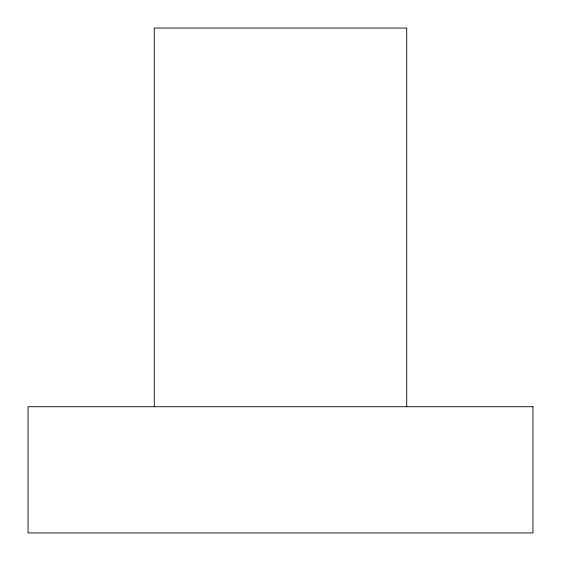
<?xml version="1.0" encoding="UTF-8"?>
<svg xmlns="http://www.w3.org/2000/svg" width="561" height="561" viewBox="0 0 561 561"><rect width="100%" height="100%" fill="white"/><g stroke="black" fill="none" stroke-linecap="round" stroke-linejoin="round"><path stroke-width="0.84" d="M406.725 406.725L406.725 28.05L154.275 28.05L154.275 406.725M532.95 406.725L28.05 406.725L28.05 532.95L532.95 532.95L532.95 406.725"/></g></svg>
